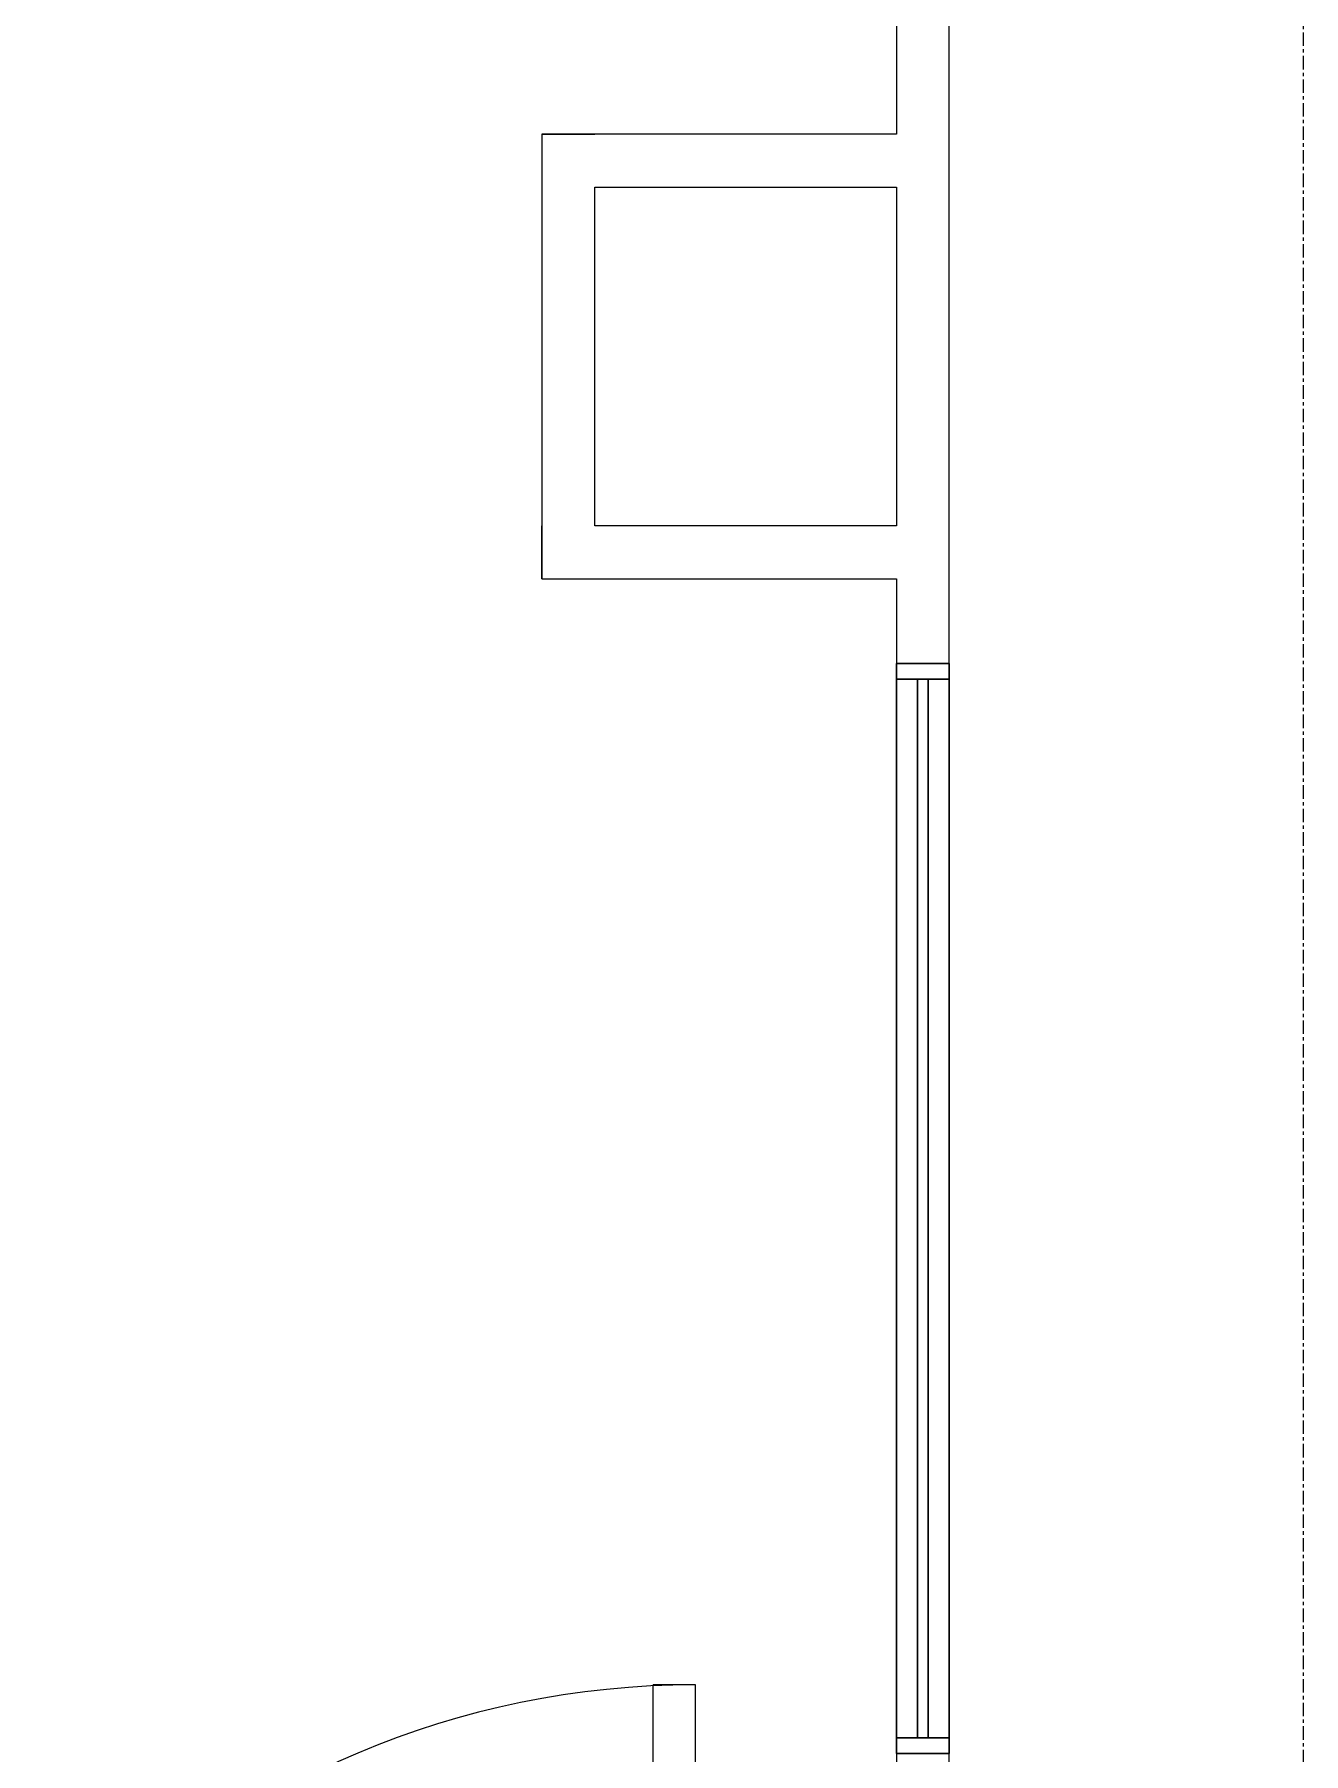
# Model space of a CAD drawing. Header units: millimetres. Extents: x -22227 to 20164, y 15335 to 61747.
# Drawn here: x -5698 to -4499, y 48322 to 49946 of the extents above; entities that cross this region are included whole.
import ezdxf

# ---------------------------------------------------------------- set-up
doc = ezdxf.new("R2010")
doc.units = ezdxf.units.MM
doc.linetypes.add('Grid Line', pattern=[22.225, 12.7, -3.175, 3.175, -3.175])
for name, color, linetype, lineweight in [('A-DETL-GENF', 7, 'Continuous', 5), ('A-WALL', 7, 'Continuous', 9), ('S-GRID', 7, 'Continuous', 9)]:
    doc.layers.add(name, color=color, linetype=linetype, lineweight=lineweight)
doc.layers.add('A-DOOR', color=5, linetype='Continuous', lineweight=9, true_color=0x0000ff)
doc.layers.add('A-GLAZ', color=7, linetype='Continuous', lineweight=9, true_color=0x00007f)

# ---------------------------------------------------------------- blocks, each defined once
blk = doc.blocks.new('Cư_a đơn - _D5 _900x2200__TrongNha-1164426-MẶT BẰNG BỐ TRÍ THIẾT BỊ')
at = {"layer": 'A-DETL-GENF', "color": 253, "lineweight": 9, "true_color": 0xaaaaaa}
for p, q in [((370, 25), (370, 845)), ((410, 845), (370, 845)), ((410, 25), (410, 845)), ((410, 25), (370, 25))]:
    blk.add_line(p, q, dxfattribs=at)
blk.add_arc((410, 25), 820, 90, 180, dxfattribs=at)
at = {"layer": 'A-DOOR', "color": 161, "true_color": 0xaaaaff}
for p, q in [((-410, 25), (-450, 25)), ((-410, -25), (-410, 25)), ((450, 25), (410, 25)), ((410, 25), (410, -25)), ((-450, -25), (-410, -25)), ((410, -25), (450, -25))]:
    blk.add_line(p, q, dxfattribs=at)
at = {"layer": 'A-DOOR', "color": 254, "true_color": 0xccccff}
for p, q in [((-450, 25), (-450, -25)), ((-410, 25), (-450, 25)), ((-410, 25), (-410, -25)), ((410, 25), (410, -25)), ((450, 25), (410, 25)), ((450, -25), (450, 25)), ((-450, -25), (-410, -25)), ((410, -25), (450, -25))]:
    blk.add_line(p, q, dxfattribs=at)
at = {"layer": 'A-DOOR', "color": 254, "true_color": 0xe0e0ff}
for p, q in [((-450, 25), (-450, -25)), ((450, 25), (450, -25))]:
    blk.add_line(p, q, dxfattribs=at)
blk = doc.blocks.new('AK_OViewTuongPanel - 1000x1200-V20-MẶT BẰNG BỐ TRÍ THIẾT BỊ')
at = {"layer": 'A-GLAZ', "true_color": 0xaaaaaa}
h = blk.add_hatch(dxfattribs=at)
h.set_pattern_fill('FP_7', color=253, style=0, pattern_type=2)
h.set_pattern_definition([(307.5, (-48836.94, -4858.59), (166.40024, 5.44026), [11.4, -119.868, 11.4, -135.412, -140.335]), (307.5, (-48836.94, -4858.59), (166.40024, 5.44026), [-278.079, 11.4, -128.935]), (277.5, (-48836.94, -4858.6), (243.7204, -152.8377), [11.4, -59.416, 11.4, -106.914, -45.339]), (277.5, (-48836.94, -4858.6), (243.7204, -152.8377), [-189.128, 11.4, -33.939]), (237.5, (-48836.94, -4752.37), (0.48855, -268.9374), [11.4, -31.78, 11.4, -144.048, -202.946]), (237.5, (-48836.94, -4752.37), (0.48855, -268.9374), [-198.628, 11.4, -191.546]), (227.5, (-48836.94, -4752.37), (75.7959, -259.6092), [11.4, -10.19, 11.4, -90.505, -116.586]), (227.5, (-48836.94, -4752.37), (75.7959, -259.6092), [-123.495, 11.4, -105.186])])
h.paths.add_polyline_path([(-515, 25), (-515, -25), (-500, -25), (-500, 25)])
h.paths.add_polyline_path([(500, 25), (500, -25), (515, -25), (515, 25)])
at = {"layer": 'A-GLAZ', "color": 254, "true_color": 0xe0e0ef}
for p, q in [((-515, 25), (-500, 25)), ((-500, 25), (-500, 5)), ((500, 25), (515, 25)), ((500, 5), (500, 25)), ((-500, -5), (-500, -25)), ((500, -25), (500, -5)), ((-500, -25), (-515, -25)), ((515, -25), (500, -25))]:
    blk.add_line(p, q, dxfattribs=at)
at = {"layer": 'A-GLAZ', "color": 7, "true_color": 0xececf5}
for p, q in [((-515, -25), (-515, 25)), ((515, 25), (515, -25)), ((-500, -5), (-500, 5)), ((-500, 5), (-500, -5)), ((500, 5), (500, -5)), ((500, -5), (500, 5))]:
    blk.add_line(p, q, dxfattribs=at)
at = {"layer": 'A-GLAZ', "color": 9, "true_color": 0xaaaad4}
for p, q in [((-515, 25), (-515, -25)), ((-500, 25), (-515, 25)), ((500, 25), (-500, 25)), ((-500, -25), (-500, 25)), ((515, 25), (500, 25)), ((500, 25), (500, -25)), ((515, -25), (515, 25)), ((500, 5), (-500, 5)), ((-500, 5), (-500, -5)), ((500, -5), (500, 5)), ((-500, -5), (500, -5)), ((-515, -25), (-500, -25)), ((-500, -25), (500, -25)), ((500, -25), (515, -25))]:
    blk.add_line(p, q, dxfattribs=at)
at = {"layer": 'A-GLAZ', "color": 254, "true_color": 0xcccce5}
for p, q in [((-500, 25), (500, 25)), ((-500, 5), (500, 5)), ((500, -5), (-500, -5)), ((500, -25), (-500, -25))]:
    blk.add_line(p, q, dxfattribs=at)
blk = doc.blocks.new('AK-SGS-M3-A_rvt-1-MẶT BẰNG BỐ TRÍ THIẾT BỊ')
at = {"layer": 'A-WALL', "color": 253, "true_color": 0xaaaaaa}
for p, q in [((-4883.6, 50800.9), (-4883.6, 49851.9)), ((-4833.6, 49351.9), (-4833.6, 50800.9)), ((-5168.6, 49851.9), (-5218.6, 49851.9)), ((-5218.6, 49851.9), (-5218.6, 49481.9)), ((-4883.6, 49851.9), (-5168.6, 49851.9)), ((-5168.6, 49481.9), (-5168.6, 49801.9)), ((-5168.6, 49801.9), (-4883.6, 49801.9)), ((-4883.6, 49801.9), (-4883.6, 49481.9)), ((-5218.6, 49481.9), (-5218.6, 49431.9)), ((-4883.6, 49481.9), (-5168.6, 49481.9)), ((-5218.6, 49431.9), (-4883.6, 49431.9)), ((-4883.6, 49431.9), (-4883.6, 49351.9)), ((-4883.6, 48321.9), (-4883.6, 47566.9)), ((-4833.6, 46666.9), (-4833.6, 48321.9))]:
    blk.add_line(p, q, dxfattribs=at)
at = {"layer": 'A-WALL', "color": 254, "true_color": 0xcccccc}
for p, q in [((-4883.6, 50016.9), (-4883.6, 49851.9)), ((-4833.6, 49351.9), (-4833.6, 50016.9)), ((-5218.6, 49851.9), (-5168.6, 49851.9)), ((-5218.6, 49851.9), (-5218.6, 49481.9)), ((-4883.6, 49851.9), (-5168.6, 49851.9)), ((-5168.6, 49481.9), (-5168.6, 49801.9)), ((-5168.6, 49801.9), (-4883.6, 49801.9)), ((-4883.6, 49801.9), (-4883.6, 49481.9)), ((-5218.6, 49431.9), (-5218.6, 49481.9)), ((-4883.6, 49481.9), (-5168.6, 49481.9)), ((-5218.6, 49431.9), (-4883.6, 49431.9)), ((-4883.6, 49431.9), (-4883.6, 49351.9)), ((-4883.6, 48336.9), (-4883.6, 49336.9)), ((-4833.6, 49336.9), (-4833.6, 48336.9)), ((-4883.6, 48321.9), (-4883.6, 47566.9)), ((-4833.6, 46666.9), (-4833.6, 48321.9))]:
    blk.add_line(p, q, dxfattribs=at)
at = {"layer": 'A-WALL', "color": 254, "true_color": 0xe0e0e0}
for p, q in [((-4883.6, 49351.9), (-4833.6, 49351.9)), ((-4883.6, 49336.9), (-4883.6, 49351.9)), ((-4833.6, 49351.9), (-4833.6, 49336.9)), ((-4883.6, 49336.9), (-4883.6, 48336.9)), ((-4833.6, 48336.9), (-4833.6, 49336.9)), ((-4883.6, 48321.9), (-4883.6, 48336.9)), ((-4833.6, 48336.9), (-4833.6, 48321.9)), ((-4833.6, 48321.9), (-4883.6, 48321.9))]:
    blk.add_line(p, q, dxfattribs=at)
at = {"layer": 'A-WALL', "color": 7, "true_color": 0xececec}
for p, q in [((-4883.6, 49351.9), (-4833.6, 49351.9)), ((-4883.6, 49351.9), (-4883.6, 49336.9)), ((-4833.6, 49336.9), (-4833.6, 49351.9)), ((-4883.6, 48336.9), (-4883.6, 48321.9)), ((-4833.6, 48321.9), (-4833.6, 48336.9)), ((-4833.6, 48321.9), (-4883.6, 48321.9))]:
    blk.add_line(p, q, dxfattribs=at)
at = {"layer": 'A-DOOR', "color": 9, "lineweight": 9, "true_color": 0xaaaad4}
blk.add_blockref('Cư_a đơn - _D5 _900x2200__TrongNha-1164426-MẶT BẰNG BỐ TRÍ THIẾT BỊ', (-5483.6, 47541.9), dxfattribs=at)
at = {"layer": 'A-GLAZ', "color": 9, "lineweight": 9, "true_color": 0xaaaad4, "rotation": 89.99999999999993}
blk.add_blockref('AK_OViewTuongPanel - 1000x1200-V20-MẶT BẰNG BỐ TRÍ THIẾT BỊ', (-4858.6, 48836.9), dxfattribs=at)

msp = doc.modelspace()

# ---------------------------------------------------------------- linework, layer by layer
at = {"layer": 'S-GRID', "linetype": 'Grid Line'}
msp.add_line((-4498.6, 15797.7), (-4498.6, 59870.5), dxfattribs=at)

# ---------------------------------------------------------------- block references
at = {"lineweight": 5}
msp.add_blockref('AK-SGS-M3-A_rvt-1-MẶT BẰNG BỐ TRÍ THIẾT BỊ', (0, 0), dxfattribs=at)

doc.saveas('drawing.dxf')
